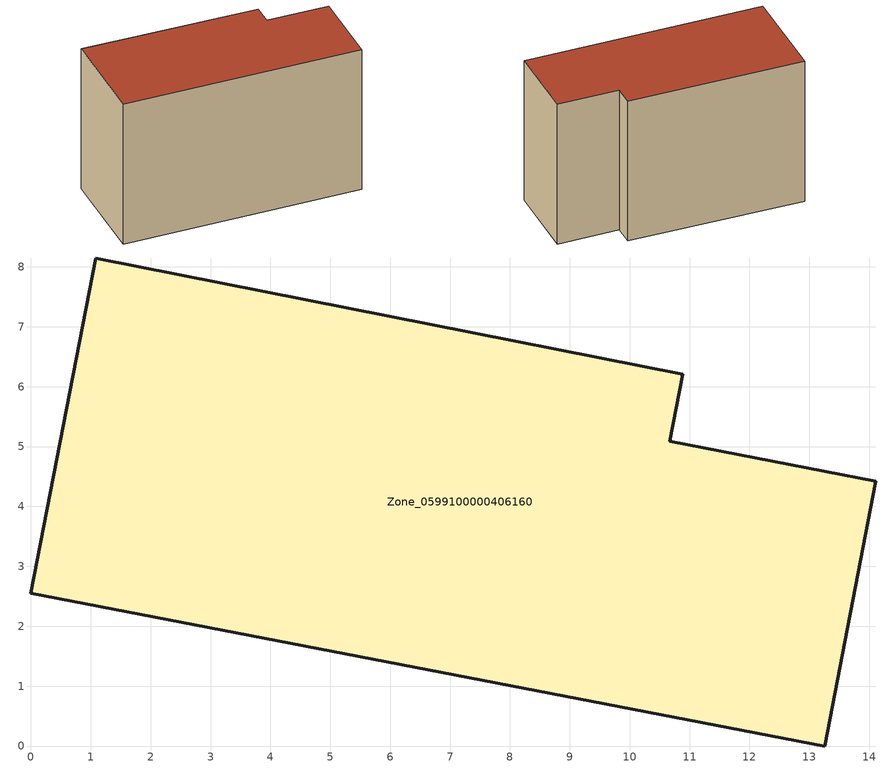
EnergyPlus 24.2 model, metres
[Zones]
Zone_0599100000406160
 floor ground (C_G): 0,2.55 1.08,8.15 10.89,6.2 10.67,5.09 14.11,4.42 13.25,0 z0
 wall outside (C_F): 13.25,0 14.11,4.42 10.67,5.09 10.89,6.2 1.08,8.15 0,2.55 13.25,0 z0:8.72
 roof outside (C_R): 1.08,8.15 0,2.55 13.25,0 14.11,4.42 10.67,5.09 10.89,6.2 z8.72
[BUILDING]
Pand.0599100000406160: North Axis=0; Terrain=City; Loads Convergence Tolerance Value=0.04; Temperature Convergence Tolerance Value=0.4; Solar Distribution=FullExterior; Maximum Number of Warmup Days=25; Minimum Number of Warmup Days=1
[Site:Location]
Rotterdam.The.Hague.AP_ZH_NLD Design_Conditions: Latitude=51.96; Longitude=4.45; Time Zone=1; Elevation=-4.5
[SITE:GROUNDTEMPERATURE:BUILDINGSURFACE]
18, 18, 18, 18, 18, 18, 18, 18, 18, 18, 18, 18
[MATERIAL] Thermal Absorptance=0.9; Solar Absorptance=0.7; Visible Absorptance=0.7
Name | Roughness | Thickness | Conductivity | Density | Specific Heat
G.TI.1992-2005 | MediumSmooth | 0.15 | 0.06 | 540 | 1210
F.TI.1992-2005 | Rough | 0.3 | 0.12 | 1920 | 840
R.TI.1992-2005 | MediumRough | 0.2 | 0.08 | 1500 | 1000
[CONSTRUCTION]
C_G: G.TI.1992-2005
C_F: F.TI.1992-2005
C_R: R.TI.1992-2005
[ZONE]
Zone_0599100000406160: Type=1; Multiplier=1; Ceiling Height=Autocalculate; Volume=Autocalculate; Floor Area=autocalculate; Part of Total Floor Area=Yes
[ZONEINFILTRATION:DESIGNFLOWRATE]
Infil_Zone_0599100000406160: Zone or ZoneList or Space or SpaceList=Zone_0599100000406160; Schedule=AlwaysOn; Design Flow Rate Calculation Method=Flow/Area; Flow Rate per Floor Area=0.0015; Constant Term Coefficient=1; Temperature Term Coefficient=0; Velocity Term Coefficient=0; Velocity Squared Term Coefficient=0
[HVACTEMPLATE:ZONE:IDEALLOADSAIRSYSTEM]
Zone_0599100000406160: Maximum Heating Supply Air Temperature=50; Minimum Cooling Supply Air Temperature=13; Maximum Heating Supply Air Humidity Ratio=0.0156; Minimum Cooling Supply Air Humidity Ratio=0.0077; Heating Limit=NoLimit; Cooling Limit=NoLimit; Dehumidification Control Type=ConstantSensibleHeatRatio; Cooling Sensible Heat Ratio=0.7; Dehumidification Setpoint=60; Humidification Control Type=None; Humidification Setpoint=30; Outdoor Air Method=None; Outdoor Air Flow Rate per Person=0.00944; Outdoor Air Flow Rate per Zone Floor Area=0; Outdoor Air Flow Rate per Zone=0; Demand Controlled Ventilation Type=None; Outdoor Air Economizer Type=NoEconomizer; Heat Recovery Type=None; Sensible Heat Recovery Effectiveness=0.7; Latent Heat Recovery Effectiveness=0.65
[ZONECONTROL:THERMOSTAT]
ThermostatControl_Zone_0599100000406160: Zone or ZoneList=Zone_0599100000406160; Control Type Schedule=DualSetpointControlType; Control 1=Thermostat_Zone_0599100000406160; Temperature Difference Between Cutout And Setpoint=0
[THERMOSTATSETPOINT:DUALSETPOINT]
Thermostat_Zone_0599100000406160: Heating Setpoint Temperature Schedule=HeatingSetpoint_Zone_0599100000406160; Cooling Setpoint Temperature Schedule=CoolingSetpoint_Zone_0599100000406160
[SCHEDULE:COMPACT]
HeatingSetpoint_Zone_0599100000406160: Through: 12/31, For: AllDays, Until: 24:00, 21
CoolingSetpoint_Zone_0599100000406160: Through: 12/31, For: AllDays, Until: 24:00, 24
DualSetpointControlType: Through: 12/31, For: AllDays, Until: 24:00, 4
AlwaysOn: Through: 12/31, For: AllDays, Until: 24:00, 1
